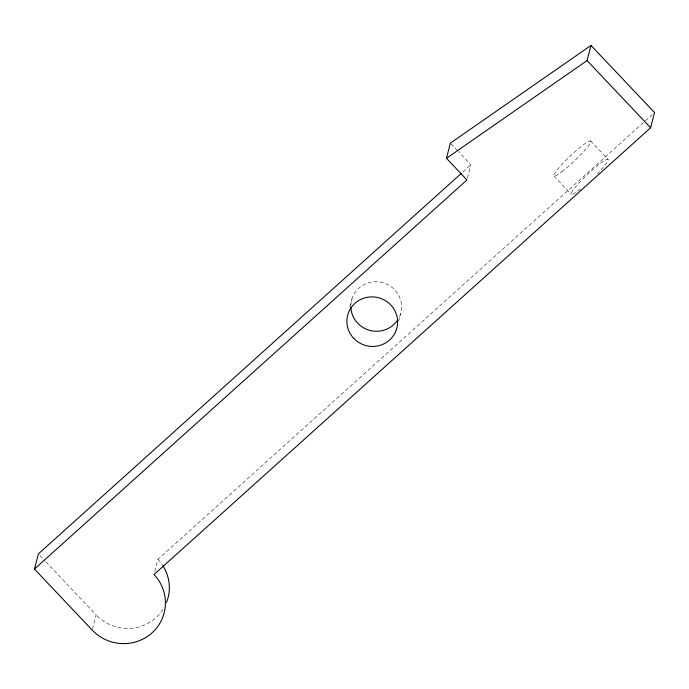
<?xml version="1.0" encoding="UTF-8"?>
<svg xmlns="http://www.w3.org/2000/svg" width="689" height="689" viewBox="0 0 689 689"><rect width="100%" height="100%" fill="white"/><g stroke="black" fill="none" stroke-linecap="round" stroke-linejoin="round"><path stroke-width="0.52" stroke-dasharray="3.44 2.58" d="M92.49 629.117L96.15 614.95L45.689 561.621M154.801 571.508L157.936 559.365L652.948 114.029M349.823 307.061L351.915 298.966M398.647 321.1L400.473 314.012M467.478 177.943L470.88 164.783L458.443 151.64M462.887 171.974L470.88 164.783M590.594 140.909L607.931 159.228M554.025 176.074L571.353 194.393M451.123 143.898L457.711 150.865M39.841 555.437L44.957 560.846M162.948 609.455A42.365 41.211 14.5 0 1 96.15 614.95M157.936 559.365A42.365 41.211 14.5 0 1 162.303 564.816M350.83 305.33A25.424 24.726 14.5 0 1 382.671 282.628A25.424 24.726 14.5 0 1 398.673 318.275M580.465 189.027A25.424 3.195 -43.4 0 1 575.659 186.779A25.424 3.195 -43.4 0 1 604.468 160.563A25.424 3.195 -43.4 0 1 597.63 173.413M561.768 171.768A25.424 3.195 -43.4 0 0 590.843 141.813A25.424 3.195 -43.4 0 0 564.317 161.889A25.424 3.195 -43.4 0 0 561.768 171.768"/><path stroke-width="1.03" d="M34.45 569.062L466.961 179.967L446.463 158.306L450.391 143.131L590.998 45.422L654.55 112.591L650.623 127.766L154.009 574.54A42.365 41.211 14.5 0 1 152.011 632.864A42.365 41.211 14.5 0 1 92.223 630.125L34.45 569.062L38.377 553.887L461.286 173.413M446.463 158.306L587.071 60.598L590.998 45.422M587.071 60.598L650.623 127.766M162.854 565.652A42.365 41.211 14.5 0 1 166.531 602.462M397.734 319.868A25.424 24.726 14.5 0 1 369.717 330.358A25.424 24.726 14.5 0 1 350.839 307.173M353.733 338.342A25.424 24.726 14.5 0 0 396.554 329.196A25.424 24.726 14.5 0 0 366.531 297.467A25.424 24.726 14.5 0 0 353.733 338.342"/></g></svg>
